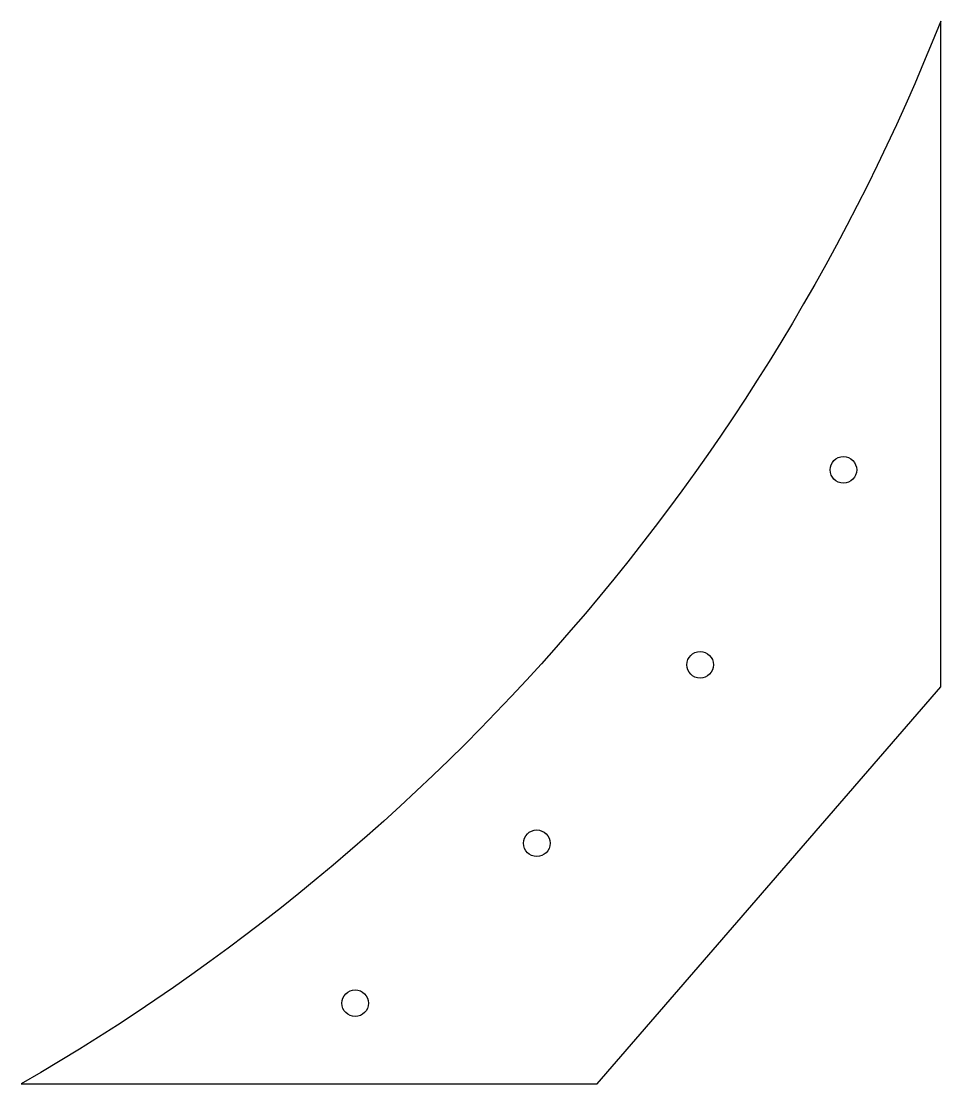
# Model space of a CAD drawing. Header units: millimetres. Extents: x 220 to 410, y -382 to -163.
import ezdxf

# ---------------------------------------------------------------- set-up
doc = ezdxf.new("R2010")
doc.units = ezdxf.units.MM

msp = doc.modelspace()

# ---------------------------------------------------------------- linework, layer by layer
msp.add_lwpolyline([(220, -382.32), (339, -382.32), (410, -300.25), (410, -162.69, -0.169311)], format="xyb", close=True)
for centre in [(389.88, -255.43), (360.27, -295.72), (326.52, -332.61), (289.01, -365.68)]:
    msp.add_circle(centre, 2.75)

doc.saveas('drawing.dxf')
